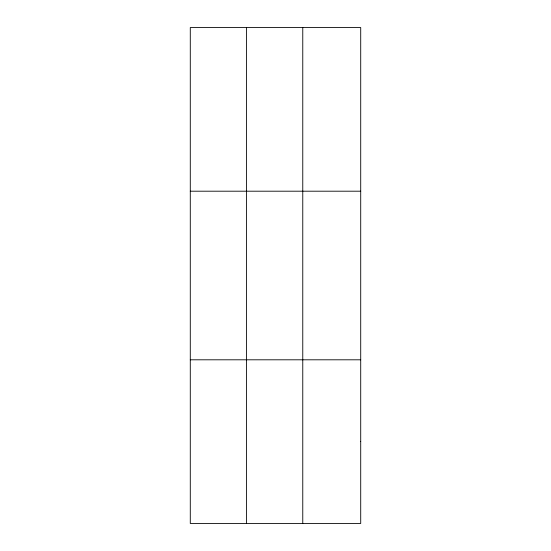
<?xml version="1.0" encoding="UTF-8"?>
<svg xmlns="http://www.w3.org/2000/svg" width="551" height="551" viewBox="0 0 551 551"><rect width="100%" height="100%" fill="white"/><g stroke="black" fill="none" stroke-linecap="round" stroke-linejoin="round"><path stroke-width="0.83" d="M246.531 27.55L246.531 523.45M302.768 27.55L302.768 523.45M190.288 191.197L360.712 191.197M190.288 359.803L360.712 359.803M360.712 441.627L360.712 523.45L190.288 523.45L190.288 27.55L360.712 27.55L360.712 441.627"/></g></svg>
